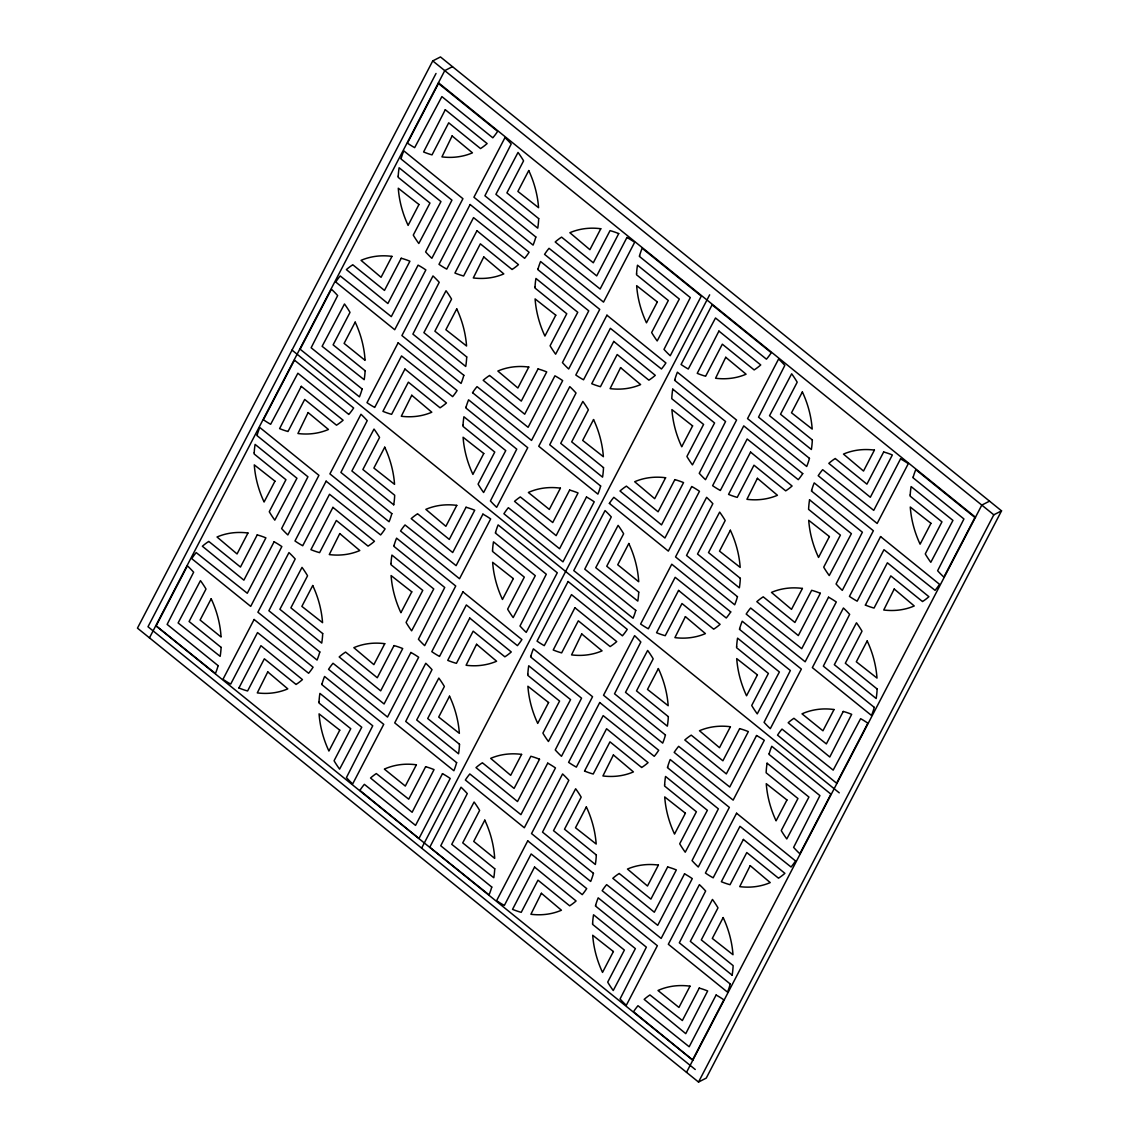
<?xml version="1.0" encoding="UTF-8"?>
<svg xmlns="http://www.w3.org/2000/svg" width="1139" height="1139" viewBox="0 0 1139 1139"><rect width="100%" height="100%" fill="white"/><g stroke="black" fill="none" stroke-linecap="round" stroke-linejoin="round"><path stroke-width="1.5" d="M432.749 60.908L137.463 628.144L698.52 1082.05L706.251 1078.092L1001.537 510.856L440.48 56.95L432.749 60.908L993.806 514.814L1001.537 510.856M436.023 73.466L147.999 626.749L695.246 1069.493M149.465 637.854L444.751 70.618L452.482 66.66M238.919 687.999L260.931 645.685L302.447 679.599A87.39 69.052 62.9 0 1 296.681 684.041L296.055 684.454L264.348 658.798L247.604 690.96L246.551 690.675A87.39 69.052 62.9 0 1 238.948 687.999M618.733 233.58L596.708 275.894L555.206 241.981A87.39 69.052 62.9 0 1 560.957 237.538L561.598 237.14L593.305 262.782L610.048 230.619L611.088 230.918A87.39 69.052 62.9 0 1 618.705 233.58M421.629 848.114L709.654 294.83M539.53 759.229L517.505 801.543L476.002 767.629A87.39 69.052 62.9 0 1 481.754 763.187L482.395 762.788L514.102 788.43L530.845 756.268L531.885 756.567A87.39 69.052 62.9 0 1 539.502 759.229M584.549 771.046L606.574 728.746L648.077 762.646A87.39 69.052 62.9 0 1 642.311 767.088L641.684 767.501L609.977 741.845L593.234 774.007L592.18 773.723A87.39 69.052 62.9 0 1 584.578 771.06M820.351 593.277L798.325 635.576L756.823 601.677A87.39 69.052 62.9 0 1 762.589 597.235L763.215 596.822L794.922 622.478L811.666 590.315L812.719 590.6A87.39 69.052 62.9 0 1 820.322 593.277M865.369 605.094L887.395 562.794L928.897 596.694A87.39 69.052 62.9 0 1 923.145 601.136L922.505 601.549L890.798 575.893L874.054 608.055L873.015 607.77A87.39 69.052 62.9 0 1 865.398 605.094M867.847 723.194L836.596 783.219L777.538 735.125A87.39 69.052 62.9 0 1 781.995 729.074L833.193 770.121L860.628 718.666A87.39 69.052 62.9 0 1 867.833 723.165M686.518 1072.34L981.804 505.104L989.535 501.146M698.52 1082.05L993.806 514.814M438.444 82.748L975.482 517.234M802.739 473.61L743.753 425.886L712.615 485.698L713.854 486.538A87.39 69.052 62.9 0 0 719.634 490.083L720.361 490.482L747.17 438.999L798.268 479.676A87.39 69.052 62.9 0 0 802.724 473.625M672.736 389.125L714.58 422.968L692.441 464.883A87.39 69.052 62.9 0 1 687.387 457.294L686.902 456.483L703.589 424.434L671.768 398.693L671.825 397.525A87.39 69.052 62.9 0 1 672.736 389.154M809.544 499.807L851.388 533.664L829.249 575.565A87.39 69.052 62.9 0 1 824.195 567.991L823.711 567.165L840.397 535.116L808.59 509.375L808.647 508.208A87.39 69.052 62.9 0 1 809.544 499.836M335.734 282.016L394.72 329.726L425.858 269.915L424.619 269.089A87.39 69.052 62.9 0 0 418.839 265.544L418.098 265.145L391.303 316.628L340.205 275.951A87.39 69.052 62.9 0 0 335.749 282.002M472.557 392.699L531.529 440.423L562.666 380.611L561.442 379.771A87.39 69.052 62.9 0 0 555.647 376.226L554.921 375.827L528.112 427.31L477.027 386.634A87.39 69.052 62.9 0 0 472.557 392.684M609.365 503.395L668.337 551.105L699.474 491.293L698.25 490.453A87.39 69.052 62.9 0 0 692.455 486.908L691.729 486.51L664.934 538.007L613.836 497.316A87.39 69.052 62.9 0 0 609.379 503.367M730.725 611.928L671.754 564.218L640.616 624.03L641.841 624.855A87.39 69.052 62.9 0 0 647.635 628.401L648.362 628.799L675.156 577.316L726.255 617.993A87.39 69.052 62.9 0 0 730.711 611.942M292.011 350.1L839.258 792.844M767.088 763.201L808.932 797.058L786.793 838.959A87.39 69.052 62.9 0 1 781.738 831.385L781.254 830.559L797.941 798.51L766.134 772.769L766.191 771.601A87.39 69.052 62.9 0 1 767.088 763.23M393.724 504.819L351.894 470.977L374.019 429.061A87.39 69.052 62.9 0 1 379.073 436.65L379.572 437.461L362.885 469.51L394.692 495.251L394.635 496.419A87.39 69.052 62.9 0 1 393.738 504.791M732.163 975.198L690.319 941.355L712.459 899.44A87.39 69.052 62.9 0 1 717.513 907.028L717.997 907.84L701.311 939.903L733.132 965.63L733.075 966.797A87.39 69.052 62.9 0 1 732.163 975.169M155.787 625.71L692.839 1060.21M221.108 647.379L221.08 647.991A87.39 69.052 62.9 0 1 220.169 656.363L178.111 622.948L200.464 580.634A87.39 69.052 62.9 0 1 205.518 588.208L206.002 589.034L189.102 621.495L221.108 647.379M254.196 452.795L254.139 453.963L285.946 479.704L269.26 511.753L269.758 512.564A87.39 69.052 62.9 0 0 274.798 520.153L296.937 478.238L255.093 444.395A87.39 69.052 62.9 0 0 254.196 452.795M319.005 701.795L318.948 702.962L350.755 728.704L334.069 760.752L334.553 761.578A87.39 69.052 62.9 0 0 339.607 769.152L361.746 727.252L319.902 693.395A87.39 69.052 62.9 0 0 319.005 701.795M322.693 633.569L322.636 634.75A87.39 69.052 62.9 0 1 321.725 643.108L279.881 609.294L302.02 567.379A87.39 69.052 62.9 0 1 307.074 574.967L307.558 575.779L290.872 607.842L322.693 633.569M365.121 370.744L365.092 371.357A87.39 69.052 62.9 0 1 364.181 379.714L322.123 346.313L344.476 303.985A87.39 69.052 62.9 0 1 349.531 311.573L350.015 312.385L333.115 344.861L365.121 370.744M398.209 176.146L398.152 177.314L429.958 203.055L413.272 235.104L413.756 235.93A87.39 69.052 62.9 0 0 418.81 243.504L440.95 201.603L399.106 167.746A87.39 69.052 62.9 0 0 398.209 176.146M391.004 563.478L390.948 564.645L422.768 590.386L406.082 622.435L406.566 623.261A87.39 69.052 62.9 0 0 411.62 630.835L433.745 588.934L391.916 555.077A87.39 69.052 62.9 0 0 391.004 563.478M463.018 425.16L462.947 426.328L494.767 452.069L478.081 484.118L478.565 484.929A87.39 69.052 62.9 0 0 483.619 492.518L505.759 450.603L463.915 416.76A87.39 69.052 62.9 0 0 463.018 425.16M466.705 356.934L466.648 358.102A87.39 69.052 62.9 0 1 465.737 366.473L423.893 332.645L446.032 290.744A87.39 69.052 62.9 0 1 451.087 298.318L451.571 299.144L434.884 331.193L466.705 356.934M459.501 744.265L459.444 745.433A87.39 69.052 62.9 0 1 458.547 753.804L416.703 719.976L438.828 678.075A87.39 69.052 62.9 0 1 443.883 685.65L444.381 686.475L427.695 718.524L459.501 744.265M492.561 550.222L492.504 551.39L524.31 577.131L507.624 609.194L508.122 610.006A87.39 69.052 62.9 0 0 513.176 617.594L535.302 575.679L493.472 541.837A87.39 69.052 62.9 0 0 492.561 550.222M494.739 868.758L494.696 869.37A87.39 69.052 62.9 0 1 493.799 877.742L451.742 844.326L474.095 802.013A87.39 69.052 62.9 0 1 479.149 809.587L479.633 810.413L462.733 842.874L494.739 868.758M535.017 286.829L534.96 288.01L566.766 313.738L550.08 345.8L550.578 346.612A87.39 69.052 62.9 0 0 555.633 354.201L577.758 312.285L535.928 278.443A87.39 69.052 62.9 0 0 535.017 286.829M538.704 218.617L538.647 219.784A87.39 69.052 62.9 0 1 537.75 228.156L495.906 194.328L518.031 152.427A87.39 69.052 62.9 0 1 523.086 160.001L523.584 160.827L506.898 192.875L538.704 218.617M527.813 674.16L527.756 675.327L559.576 701.069L542.89 733.117L543.374 733.943A87.39 69.052 62.9 0 0 548.428 741.517L570.568 699.617L528.724 665.76A87.39 69.052 62.9 0 0 527.813 674.16M603.513 467.616L603.456 468.784A87.39 69.052 62.9 0 1 602.559 477.156L560.715 443.342L582.841 401.426A87.39 69.052 62.9 0 1 587.895 409.015L588.379 409.826L571.693 441.875L603.513 467.616M592.622 923.174L592.565 924.341L624.386 950.083L607.699 982.131L608.183 982.943A87.39 69.052 62.9 0 0 613.238 990.531L635.377 948.616L593.533 914.774A87.39 69.052 62.9 0 0 592.622 923.174M596.309 854.948L596.252 856.115A87.39 69.052 62.9 0 1 595.355 864.487L553.511 830.658L575.651 788.758A87.39 69.052 62.9 0 1 580.705 796.332L581.189 797.158L564.503 829.206L596.309 854.948M636.573 273.588L636.516 274.755L668.322 300.497L651.636 332.545L652.134 333.371A87.39 69.052 62.9 0 0 657.189 340.945L679.314 299.044L637.484 265.188A87.39 69.052 62.9 0 0 636.573 273.588M638.737 592.109L638.708 592.721A87.39 69.052 62.9 0 1 637.812 601.093L595.754 567.678L618.107 525.364A87.39 69.052 62.9 0 1 623.161 532.952L623.645 533.764L606.745 566.225L638.737 592.109M664.635 784.856L664.578 786.024L696.385 811.751L679.698 843.814L680.197 844.625A87.39 69.052 62.9 0 0 685.237 852.214L707.376 810.299L665.532 776.456A87.39 69.052 62.9 0 0 664.635 784.856M668.322 716.63L668.266 717.798A87.39 69.052 62.9 0 1 667.354 726.169L625.51 692.341L647.65 650.44A87.39 69.052 62.9 0 1 652.704 658.015L653.188 658.84L636.502 690.889L668.322 716.63M736.634 646.525L736.577 647.692L768.398 673.434L751.712 705.482L752.196 706.308A87.39 69.052 62.9 0 0 757.25 713.882L779.389 671.982L737.545 638.139A87.39 69.052 62.9 0 0 736.634 646.525M740.322 578.313L740.265 579.48A87.39 69.052 62.9 0 1 739.368 587.838L697.524 554.024L719.663 512.109A87.39 69.052 62.9 0 1 724.703 519.697L725.201 520.509L708.515 552.572L740.322 578.313M812.335 439.981L812.278 441.149A87.39 69.052 62.9 0 1 811.367 449.521L769.523 415.707L791.662 373.791A87.39 69.052 62.9 0 1 796.716 381.38L797.2 382.191L780.514 414.254L812.335 439.981M877.144 688.995L877.087 690.163A87.39 69.052 62.9 0 1 876.176 698.534L834.332 664.706L856.471 622.805A87.39 69.052 62.9 0 1 861.525 630.38L862.009 631.205L845.323 663.254L877.144 688.995M910.203 494.952L910.132 496.134L941.953 521.861L925.267 553.924L925.751 554.736A87.39 69.052 62.9 0 0 930.805 562.324L952.944 520.409L911.1 486.567A87.39 69.052 62.9 0 0 910.203 494.952M257.215 434.813L257.001 435.596L307.929 476.785L281.618 528.567A87.39 69.052 62.9 0 0 287.854 534.946L318.92 475.333L259.763 427.467L259.251 428.748A87.39 69.052 62.9 0 0 257.215 434.813M218.133 665.674L218.047 665.973A87.39 69.052 62.9 0 1 215.428 673.505L156.143 625.852L187.408 565.841A87.39 69.052 62.9 0 1 193.644 572.205L167.134 624.4L218.133 665.674M401.227 158.179L401.013 158.947L451.941 200.151L425.63 251.933A87.39 69.052 62.9 0 0 431.866 258.297L462.932 198.699L403.776 150.832L403.263 152.099A87.39 69.052 62.9 0 0 401.227 158.179M362.145 389.025L362.06 389.324A87.39 69.052 62.9 0 1 359.44 396.87L300.141 349.217L331.421 289.206A87.39 69.052 62.9 0 1 337.657 295.57L311.132 347.765L362.145 389.025M319.817 651.949L319.603 652.718A87.39 69.052 62.9 0 1 317.567 658.783L317.069 660.065L257.898 612.198L288.964 552.586A87.39 69.052 62.9 0 1 295.2 558.964L268.889 610.746L319.817 651.949M322.024 683.827L321.81 684.596L372.738 725.799L346.427 777.581A87.39 69.052 62.9 0 0 352.663 783.945L383.729 724.347L324.572 676.481L324.06 677.748A87.39 69.052 62.9 0 0 322.024 683.827M391.83 513.618L391.617 514.401A87.39 69.052 62.9 0 1 389.581 520.466L389.068 521.747L329.911 473.881L360.978 414.269A87.39 69.052 62.9 0 1 367.214 420.647L340.903 472.429L391.83 513.618M394.037 545.496L393.823 546.279L444.737 587.482L418.44 639.264A87.39 69.052 62.9 0 0 424.676 645.628L455.728 586.016L396.571 538.163L396.059 539.43A87.39 69.052 62.9 0 0 394.037 545.496M463.829 375.301L463.616 376.084A87.39 69.052 62.9 0 1 461.58 382.149L461.081 383.416L401.91 335.564L432.977 275.951A87.39 69.052 62.9 0 1 439.213 282.315L412.902 334.111L463.829 375.301M466.036 407.178L465.823 407.961L516.75 449.15L490.439 500.946A87.39 69.052 62.9 0 0 496.675 507.311L527.741 447.698L468.57 399.832L468.072 401.113A87.39 69.052 62.9 0 0 466.036 407.178M535.828 236.983L535.615 237.752A87.39 69.052 62.9 0 1 533.593 243.831L533.08 245.099L473.924 197.232L504.976 137.634A87.39 69.052 62.9 0 1 511.212 143.998L484.915 195.78L535.828 236.983M538.049 268.861L537.836 269.63L588.749 310.833L562.452 362.615A87.39 69.052 62.9 0 0 568.688 368.993L599.74 309.381L540.584 261.514L540.071 262.796A87.39 69.052 62.9 0 0 538.049 268.861M495.593 532.255L495.38 533.024L546.293 574.227L519.996 626.009A87.39 69.052 62.9 0 0 526.232 632.373L557.284 572.775L498.127 524.908L497.615 526.175A87.39 69.052 62.9 0 0 495.593 532.255M456.625 762.632L456.412 763.401A87.39 69.052 62.9 0 1 454.39 769.48L453.877 770.747L394.72 722.881L425.772 663.282A87.39 69.052 62.9 0 1 432.008 669.647L405.712 721.428L456.625 762.632M639.591 255.606L639.378 256.389L690.305 297.578L663.994 349.374A87.39 69.052 62.9 0 0 670.23 355.738L701.297 296.126L642.14 248.274L641.627 249.541A87.39 69.052 62.9 0 0 639.591 255.606M530.845 656.192L530.632 656.961L581.559 698.164L555.248 749.946A87.39 69.052 62.9 0 0 561.484 756.31L592.551 696.712L533.379 648.846L532.881 650.113A87.39 69.052 62.9 0 0 530.845 656.192M600.637 485.997L600.424 486.766A87.39 69.052 62.9 0 1 598.402 492.831L597.89 494.112L538.733 446.246L569.785 386.634A87.39 69.052 62.9 0 1 576.021 393.012L549.724 444.794L600.637 485.997M491.763 887.039L491.678 887.338A87.39 69.052 62.9 0 1 489.058 894.884L429.759 847.231L461.039 787.22A87.39 69.052 62.9 0 1 467.275 793.584L440.75 845.779L491.763 887.039M674.858 379.543L674.644 380.326L725.571 421.515L699.261 473.311A87.39 69.052 62.9 0 0 705.497 479.676L736.563 420.063L677.392 372.197L676.893 373.478A87.39 69.052 62.9 0 0 674.858 379.543M635.776 610.404L635.69 610.703A87.39 69.052 62.9 0 1 633.07 618.235L573.771 570.596L605.051 510.571A87.39 69.052 62.9 0 1 611.287 516.935L584.763 569.13L635.776 610.404M593.447 873.314L593.234 874.097A87.39 69.052 62.9 0 1 591.198 880.162L590.685 881.444L531.529 833.577L562.595 773.965A87.39 69.052 62.9 0 1 568.831 780.329L542.52 832.125L593.447 873.314M595.654 905.192L595.441 905.975L646.368 947.164L620.057 998.96A87.39 69.052 62.9 0 0 626.293 1005.324L657.36 945.712L598.189 897.845L597.69 899.127A87.39 69.052 62.9 0 0 595.654 905.192M665.447 734.997L665.233 735.766A87.39 69.052 62.9 0 1 663.197 741.845L662.699 743.112L603.542 695.246L634.594 635.647A87.39 69.052 62.9 0 1 640.83 642.012L614.533 693.793L665.447 734.997M667.653 766.874L667.44 767.643L718.367 808.847L692.056 860.628A87.39 69.052 62.9 0 0 698.292 867.007L729.359 807.394L670.202 759.528L669.689 760.809A87.39 69.052 62.9 0 0 667.653 766.874M737.46 596.679L737.246 597.448A87.39 69.052 62.9 0 1 735.21 603.528L734.698 604.795L675.541 556.928L706.607 497.33A87.39 69.052 62.9 0 1 712.843 503.694L686.532 555.476L737.46 596.679M739.667 628.557L739.453 629.326L790.366 670.529L764.07 722.311A87.39 69.052 62.9 0 0 770.306 728.675L801.358 669.077L742.201 621.211L741.703 622.478A87.39 69.052 62.9 0 0 739.667 628.557M809.459 458.362L809.245 459.131A87.39 69.052 62.9 0 1 807.209 465.196L806.711 466.477L747.54 418.611L778.606 358.999A87.39 69.052 62.9 0 1 784.842 365.377L758.531 417.159L809.459 458.362M811.666 490.226L811.452 491.009L862.38 532.212L836.069 583.994A87.39 69.052 62.9 0 0 842.305 590.358L873.371 530.746L814.214 482.893L813.702 484.16A87.39 69.052 62.9 0 0 811.666 490.226M769.209 753.619L768.996 754.402L819.923 795.606L793.612 847.388A87.39 69.052 62.9 0 0 799.849 853.752L830.915 794.139L771.758 746.287L771.245 747.554A87.39 69.052 62.9 0 0 769.209 753.619M730.256 984.011L730.042 984.779A87.39 69.052 62.9 0 1 728.006 990.845L727.508 992.126L668.337 944.259L699.403 884.647A87.39 69.052 62.9 0 1 705.639 891.025L679.328 942.807L730.256 984.011M913.222 476.985L913.008 477.754L963.936 518.957L937.625 570.739A87.39 69.052 62.9 0 0 943.861 577.117L974.927 517.505L915.756 469.638L915.258 470.92A87.39 69.052 62.9 0 0 913.222 476.985M874.268 707.362L874.054 708.145A87.39 69.052 62.9 0 1 872.018 714.21L871.52 715.477L812.349 667.625L843.415 608.012A87.39 69.052 62.9 0 1 849.651 614.377L823.34 666.158L874.268 707.362M294.46 360.138L263.422 419.764A87.39 69.052 62.9 0 0 270.655 424.292L297.877 373.236L348.805 414.439L349.274 413.884A87.39 69.052 62.9 0 0 352.891 409.1L353.631 408.004L294.46 360.138M438.472 83.503L407.435 143.13A87.39 69.052 62.9 0 0 414.667 147.643L441.889 96.601L492.803 137.805L493.287 137.235A87.39 69.052 62.9 0 0 496.903 132.451L497.629 131.355L438.472 83.503M301.28 386.349L279.596 428.62A87.39 69.052 62.9 0 0 287.213 431.282L288.01 431.51L304.697 399.447L336.503 425.189L337.343 424.648A87.39 69.052 62.9 0 0 343.11 420.22L301.28 386.349M445.292 109.714L423.608 151.971A87.39 69.052 62.9 0 0 431.225 154.648L432.023 154.861L448.709 122.813L480.516 148.554L481.356 148.013A87.39 69.052 62.9 0 0 487.122 143.571L445.292 109.714M211.171 598.772L200.094 620.043L221.066 637L220.994 635.904A87.39 69.052 62.9 0 0 219.969 627.133L219.67 625.382A87.39 69.052 62.9 0 0 216.168 611.401L215.584 609.678A87.39 69.052 62.9 0 0 211.527 599.513L211.171 598.772M308.1 412.56L297.934 433.518A87.39 69.052 62.9 0 0 307.046 434.002L308.541 433.959A87.39 69.052 62.9 0 0 318.778 432.606L320.201 432.265A87.39 69.052 62.9 0 0 328.459 429.474L308.1 412.56M355.183 322.123L344.106 343.394L365.078 360.365L365.007 359.269A87.39 69.052 62.9 0 0 363.982 350.499L363.683 348.733A87.39 69.052 62.9 0 0 360.18 334.766L359.597 333.044A87.39 69.052 62.9 0 0 355.539 322.878L355.183 322.123M452.112 135.925L441.946 156.883A87.39 69.052 62.9 0 0 451.044 157.367L452.553 157.324A87.39 69.052 62.9 0 0 462.79 155.958L464.214 155.63A87.39 69.052 62.9 0 0 472.457 152.84L452.112 135.925M247.96 533.009L237.054 553.953L217.022 536.996A87.39 69.052 62.9 0 1 225.266 534.205L226.689 533.864A87.39 69.052 62.9 0 1 236.94 532.511L238.435 532.468A87.39 69.052 62.9 0 1 247.533 532.952L247.96 533.009M274.955 481.156L264.091 502.014L263.75 501.26A87.39 69.052 62.9 0 1 259.678 491.108L259.108 489.371A87.39 69.052 62.9 0 1 255.919 477.156L255.592 475.404A87.39 69.052 62.9 0 1 254.282 464.883L274.955 481.156M391.973 256.375L381.067 277.304L361.035 260.347A87.39 69.052 62.9 0 1 369.278 257.571L370.702 257.229A87.39 69.052 62.9 0 1 380.953 255.862L382.448 255.819A87.39 69.052 62.9 0 1 391.545 256.318L391.973 256.375M418.967 204.507L408.104 225.38L407.762 224.625A87.39 69.052 62.9 0 1 403.69 214.459L403.121 212.737A87.39 69.052 62.9 0 1 399.931 200.521L399.604 198.77A87.39 69.052 62.9 0 1 398.28 188.234L418.967 204.507M257.215 534.889L240.471 567.051L208.764 541.409L208.138 541.822A87.39 69.052 62.9 0 0 202.372 546.25L243.888 580.164L265.9 537.864A87.39 69.052 62.9 0 0 258.268 535.188L257.215 534.889M401.227 258.254L384.484 290.417L352.777 264.761L352.15 265.173A87.39 69.052 62.9 0 0 346.384 269.616L387.886 303.515L409.912 261.215A87.39 69.052 62.9 0 0 402.281 258.539L401.227 258.254M274.1 541.78L247.291 593.262L196.193 552.586A87.39 69.052 62.9 0 0 191.736 558.637L250.708 606.375L281.846 546.563L280.607 545.723A87.39 69.052 62.9 0 0 274.826 542.178L274.1 541.78M254.111 619.474L222.973 679.3L224.212 680.125A87.39 69.052 62.9 0 0 229.993 683.671L230.719 684.069L257.528 632.586L308.626 673.263A87.39 69.052 62.9 0 0 313.083 667.212L254.111 619.474M326.124 481.156L294.987 540.968L296.211 541.808A87.39 69.052 62.9 0 0 302.006 545.353L302.732 545.752L329.527 494.269L380.625 534.946A87.39 69.052 62.9 0 0 385.082 528.895L326.124 481.156M398.123 342.839L366.986 402.651L368.224 403.491A87.39 69.052 62.9 0 0 374.005 407.036L374.731 407.435L401.54 355.952L452.639 396.628A87.39 69.052 62.9 0 0 457.095 390.577L398.123 342.839M470.136 204.522L438.999 264.333L440.224 265.173A87.39 69.052 62.9 0 0 446.004 268.704L446.744 269.103L473.539 217.62L524.638 258.311A87.39 69.052 62.9 0 0 529.094 252.26L470.136 204.522M332.944 507.368L310.919 549.667A87.39 69.052 62.9 0 0 318.564 552.344L319.603 552.643L336.347 520.48L368.054 546.122L368.694 545.709A87.39 69.052 62.9 0 0 374.46 541.281L332.944 507.368M404.943 369.05L382.932 411.35A87.39 69.052 62.9 0 0 390.563 414.027L391.617 414.325L408.36 382.163L440.067 407.805L440.693 407.392A87.39 69.052 62.9 0 0 446.46 402.964L404.943 369.05M476.956 230.733L454.931 273.033A87.39 69.052 62.9 0 0 462.576 275.709L463.616 275.994L480.359 243.831L512.066 269.487L512.707 269.075A87.39 69.052 62.9 0 0 518.459 264.632L476.956 230.733M267.765 671.896L257.286 692.896A87.39 69.052 62.9 0 0 266.384 693.395L267.879 693.352A87.39 69.052 62.9 0 0 278.13 691.985L279.553 691.644A87.39 69.052 62.9 0 0 287.797 688.867L267.765 671.896M312.727 585.517L301.863 606.389L322.551 622.663A87.39 69.052 62.9 0 0 321.226 612.127L320.899 610.376A87.39 69.052 62.9 0 0 317.724 598.16L317.14 596.437A87.39 69.052 62.9 0 0 313.083 586.272L312.727 585.517M339.764 533.579L329.285 554.579A87.39 69.052 62.9 0 0 338.383 555.077L339.892 555.02A87.39 69.052 62.9 0 0 350.129 553.668L351.552 553.326A87.39 69.052 62.9 0 0 359.796 550.536L339.764 533.579M384.726 447.2L373.877 468.058L394.55 484.331A87.39 69.052 62.9 0 0 393.24 473.81L392.912 472.059A87.39 69.052 62.9 0 0 389.723 459.843L389.154 458.106A87.39 69.052 62.9 0 0 385.082 447.954L384.726 447.2M411.763 395.261L401.298 416.262A87.39 69.052 62.9 0 0 410.396 416.746L411.891 416.703A87.39 69.052 62.9 0 0 422.142 415.351L423.551 415.009A87.39 69.052 62.9 0 0 431.809 412.218L411.763 395.261M456.739 308.883L445.876 329.74L466.563 346.014A87.39 69.052 62.9 0 0 465.239 335.492L464.911 333.727A87.39 69.052 62.9 0 0 461.736 321.511L461.153 319.788A87.39 69.052 62.9 0 0 457.095 309.623L456.739 308.883M483.776 256.944L473.297 277.944A87.39 69.052 62.9 0 0 482.395 278.429L483.89 278.386A87.39 69.052 62.9 0 0 494.141 277.033L495.565 276.692A87.39 69.052 62.9 0 0 503.808 273.901L483.776 256.944M528.738 170.551L517.889 191.423L538.562 207.697A87.39 69.052 62.9 0 0 537.252 197.161L536.91 195.41A87.39 69.052 62.9 0 0 533.735 183.194L533.166 181.471A87.39 69.052 62.9 0 0 529.094 171.306L528.738 170.551M339.764 730.156L328.9 751.028L328.559 750.274A87.39 69.052 62.9 0 1 324.487 740.108L323.917 738.385A87.39 69.052 62.9 0 1 320.728 726.169L320.401 724.418A87.39 69.052 62.9 0 1 319.077 713.882L339.764 730.156M384.768 643.692L373.877 664.635L353.83 647.678A87.39 69.052 62.9 0 1 362.088 644.888L363.512 644.546A87.39 69.052 62.9 0 1 373.749 643.193L375.244 643.151A87.39 69.052 62.9 0 1 384.356 643.635L384.768 643.692M411.777 591.839L400.914 612.697L400.558 611.956A87.39 69.052 62.9 0 1 396.486 601.791L395.916 600.068A87.39 69.052 62.9 0 1 392.741 587.852L392.414 586.087A87.39 69.052 62.9 0 1 391.09 575.565L411.777 591.839M456.782 505.374L445.876 526.318L425.844 509.361A87.39 69.052 62.9 0 1 434.087 506.57L435.511 506.229A87.39 69.052 62.9 0 1 445.762 504.876L447.257 504.833A87.39 69.052 62.9 0 1 456.355 505.317L456.782 505.374M483.776 453.521L472.913 474.379L472.571 473.625A87.39 69.052 62.9 0 1 468.499 463.473L467.915 461.751A87.39 69.052 62.9 0 1 464.74 449.521L464.413 447.769A87.39 69.052 62.9 0 1 463.089 437.248L483.776 453.521M528.781 367.057L517.889 388L497.843 371.043A87.39 69.052 62.9 0 1 506.1 368.253L507.524 367.911A87.39 69.052 62.9 0 1 517.761 366.559L519.256 366.502A87.39 69.052 62.9 0 1 528.368 367L528.781 367.057M555.775 315.19L544.926 336.062L544.57 335.307A87.39 69.052 62.9 0 1 540.498 325.142L539.929 323.419A87.39 69.052 62.9 0 1 536.754 311.203L536.412 309.452A87.39 69.052 62.9 0 1 535.102 298.916L555.775 315.19M600.794 228.74L589.888 249.683L569.856 232.712A87.39 69.052 62.9 0 1 578.099 229.936L579.523 229.594A87.39 69.052 62.9 0 1 589.774 228.241L591.269 228.184A87.39 69.052 62.9 0 1 600.367 228.683L600.794 228.74M394.023 645.585L377.28 677.748L345.587 652.092L344.946 652.505A87.39 69.052 62.9 0 0 339.18 656.947L380.697 690.846L402.722 648.547A87.39 69.052 62.9 0 0 395.076 645.87L394.023 645.585M466.036 507.254L449.293 539.43L417.586 513.774L416.959 514.187A87.39 69.052 62.9 0 0 411.193 518.629L452.696 552.529L474.721 510.229A87.39 69.052 62.9 0 0 467.09 507.553L466.036 507.254M538.035 368.936L521.292 401.099L489.585 375.457L488.958 375.87A87.39 69.052 62.9 0 0 483.192 380.298L524.709 414.212L546.72 371.912A87.39 69.052 62.9 0 0 539.089 369.235L538.035 368.936M410.908 652.476L384.099 703.959L333.015 663.268A87.39 69.052 62.9 0 0 328.559 669.319L387.516 717.057L418.654 657.246L417.429 656.406A87.39 69.052 62.9 0 0 411.635 652.875L410.908 652.476M482.908 514.145L456.113 565.642L405.014 524.951A87.39 69.052 62.9 0 0 400.558 531.002L459.515 578.74L490.653 518.928L489.428 518.088A87.39 69.052 62.9 0 0 483.648 514.543L482.908 514.145M626.92 237.51L600.125 288.993L549.026 248.316A87.39 69.052 62.9 0 0 544.57 254.367L603.528 302.106L634.665 242.28L633.441 241.454A87.39 69.052 62.9 0 0 627.66 237.909L626.92 237.51M462.932 591.853L431.795 651.665L433.019 652.49A87.39 69.052 62.9 0 0 438.814 656.036L439.54 656.434L466.349 604.951L517.433 645.628A87.39 69.052 62.9 0 0 521.904 639.577L462.932 591.853M606.945 315.204L575.807 375.016L577.032 375.856A87.39 69.052 62.9 0 0 582.826 379.401L583.552 379.8L610.362 328.317L661.446 368.993A87.39 69.052 62.9 0 0 665.902 362.942L606.945 315.204M469.752 618.064L447.741 660.364A87.39 69.052 62.9 0 0 455.372 663.04L456.426 663.325L473.169 631.163L504.876 656.819L505.502 656.406A87.39 69.052 62.9 0 0 511.269 651.964L469.752 618.064M613.764 341.415L591.739 383.715A87.39 69.052 62.9 0 0 599.385 386.392L600.438 386.691L617.181 354.528L648.874 380.17L649.515 379.757A87.39 69.052 62.9 0 0 655.281 375.329L613.764 341.415M449.535 696.2L438.686 717.072L459.359 733.345A87.39 69.052 62.9 0 0 458.049 722.809L457.707 721.058A87.39 69.052 62.9 0 0 454.532 708.842L453.963 707.12A87.39 69.052 62.9 0 0 449.891 696.954L449.535 696.2M476.572 644.275L466.093 665.261A87.39 69.052 62.9 0 0 475.205 665.76L476.7 665.717A87.39 69.052 62.9 0 0 486.937 664.35L488.36 664.023A87.39 69.052 62.9 0 0 496.618 661.232L476.572 644.275M593.547 419.565L582.684 440.423L603.371 456.696A87.39 69.052 62.9 0 0 602.047 446.175L601.719 444.424A87.39 69.052 62.9 0 0 598.544 432.208L597.975 430.471A87.39 69.052 62.9 0 0 593.903 420.319L593.547 419.565M620.584 367.626L610.105 388.627A87.39 69.052 62.9 0 0 619.217 389.111L620.712 389.068A87.39 69.052 62.9 0 0 630.949 387.716L632.373 387.374A87.39 69.052 62.9 0 0 640.631 384.583L620.584 367.626M416.39 764.796L405.313 786.067L384.356 769.11L385.181 768.74A87.39 69.052 62.9 0 1 392.03 766.333L393.439 765.949A87.39 69.052 62.9 0 1 405.1 764.255L406.595 764.212A87.39 69.052 62.9 0 1 415.707 764.71L416.39 764.796M513.319 578.584L502.47 599.456L502.114 598.701A87.39 69.052 62.9 0 1 498.042 588.536L497.472 586.813A87.39 69.052 62.9 0 1 494.298 574.597L493.956 572.846A87.39 69.052 62.9 0 1 492.646 562.31L513.319 578.584M560.402 488.161L549.325 509.432L528.368 492.475L529.194 492.105A87.39 69.052 62.9 0 1 536.028 489.685L537.437 489.314A87.39 69.052 62.9 0 1 549.112 487.62L550.607 487.577A87.39 69.052 62.9 0 1 559.705 488.062L560.402 488.161M657.331 301.949L646.482 322.807L646.126 322.066A87.39 69.052 62.9 0 1 642.054 311.901L641.485 310.178A87.39 69.052 62.9 0 1 638.296 297.962L637.968 296.197A87.39 69.052 62.9 0 1 636.658 285.675L657.331 301.949M425.63 766.718L408.73 799.179L376.297 773.566A87.39 69.052 62.9 0 0 370.531 778.008L412.133 812.278L434.044 769.608A87.39 69.052 62.9 0 0 426.427 766.931L425.63 766.718M569.642 490.069L552.742 522.53L520.309 496.931A87.39 69.052 62.9 0 0 514.543 501.359L556.145 535.643L578.043 492.959A87.39 69.052 62.9 0 0 570.44 490.297L569.642 490.069M442.487 773.652L415.55 825.391L364.366 784.344A87.39 69.052 62.9 0 0 359.896 790.395L418.967 838.489L450.218 778.45A87.39 69.052 62.9 0 0 442.986 773.936L442.487 773.652M586.485 497.017L559.562 548.742L508.364 507.695A87.39 69.052 62.9 0 0 503.908 513.746L562.965 561.854L594.231 501.815A87.39 69.052 62.9 0 0 586.998 497.287L586.485 497.017M568.09 581.516L537.053 641.143A87.39 69.052 62.9 0 0 544.271 645.656L571.493 594.615L622.421 635.818L622.905 635.249A87.39 69.052 62.9 0 0 626.521 630.465L627.247 629.369L568.09 581.516M712.103 304.868L681.065 364.494A87.39 69.052 62.9 0 0 688.283 369.022L715.506 317.98L766.433 359.169L766.917 358.614A87.39 69.052 62.9 0 0 770.534 353.83L771.26 352.734L712.103 304.868M574.91 607.728L553.227 649.985A87.39 69.052 62.9 0 0 560.844 652.661L561.641 652.875L578.327 620.826L610.134 646.568L610.974 646.027A87.39 69.052 62.9 0 0 616.726 641.584L574.91 607.728M718.923 331.079L697.239 373.35A87.39 69.052 62.9 0 0 704.842 376.012L705.639 376.24L722.325 344.192L754.146 369.919L754.972 369.378A87.39 69.052 62.9 0 0 760.738 364.95L718.923 331.079M484.801 820.137L473.724 841.408L494.682 858.379L494.625 857.283A87.39 69.052 62.9 0 0 493.6 848.512L493.301 846.747A87.39 69.052 62.9 0 0 489.798 832.78L489.215 831.057A87.39 69.052 62.9 0 0 485.143 820.892L484.801 820.137M581.73 633.939L571.564 654.897A87.39 69.052 62.9 0 0 580.662 655.381L582.157 655.338A87.39 69.052 62.9 0 0 592.408 653.971L593.832 653.644A87.39 69.052 62.9 0 0 602.075 650.853L581.73 633.939M628.813 543.502L617.737 564.773L638.694 581.73L638.637 580.634A87.39 69.052 62.9 0 0 637.612 571.863L637.313 570.112A87.39 69.052 62.9 0 0 633.797 556.131L633.227 554.408A87.39 69.052 62.9 0 0 629.155 544.243L628.813 543.502M725.742 357.29L715.577 378.248A87.39 69.052 62.9 0 0 724.675 378.746L726.169 378.689A87.39 69.052 62.9 0 0 736.42 377.336L737.844 376.995A87.39 69.052 62.9 0 0 746.088 374.204L725.742 357.29M521.591 754.388L510.685 775.332L490.653 758.36A87.39 69.052 62.9 0 1 498.896 755.584L500.32 755.242A87.39 69.052 62.9 0 1 510.571 753.89L512.066 753.833A87.39 69.052 62.9 0 1 521.164 754.331L521.591 754.388M548.585 702.521L537.722 723.393L537.366 722.639A87.39 69.052 62.9 0 1 533.308 712.473L532.725 710.75A87.39 69.052 62.9 0 1 529.55 698.534L529.222 696.783A87.39 69.052 62.9 0 1 527.898 686.248L548.585 702.521M665.603 477.739L654.697 498.683L634.665 481.726A87.39 69.052 62.9 0 1 642.909 478.935L644.332 478.594A87.39 69.052 62.9 0 1 654.569 477.241L656.078 477.198A87.39 69.052 62.9 0 1 665.176 477.682L665.603 477.739M692.597 425.886L681.734 446.744L681.378 446.004A87.39 69.052 62.9 0 1 677.321 435.838L676.737 434.116A87.39 69.052 62.9 0 1 673.562 421.9L673.234 420.134A87.39 69.052 62.9 0 1 671.91 409.613L692.597 425.886M674.858 479.619L658.114 511.795L626.407 486.139L625.767 486.552A87.39 69.052 62.9 0 0 620 490.994L661.517 524.894L683.542 482.594A87.39 69.052 62.9 0 0 675.897 479.918L674.858 479.619M547.717 763.158L520.922 814.641L469.823 773.965A87.39 69.052 62.9 0 0 465.367 780.016L524.324 827.754L555.462 767.928L554.237 767.102A87.39 69.052 62.9 0 0 548.457 763.557L547.717 763.158M527.741 840.853L496.604 900.664L497.828 901.504A87.39 69.052 62.9 0 0 503.623 905.049L504.349 905.448L531.158 853.965L582.243 894.642A87.39 69.052 62.9 0 0 586.699 888.591L527.741 840.853M599.74 702.535L568.603 762.347L569.842 763.187A87.39 69.052 62.9 0 0 575.622 766.718L576.362 767.116L603.157 715.634L654.256 756.324A87.39 69.052 62.9 0 0 658.712 750.274L599.74 702.535M534.561 867.064L512.536 909.363A87.39 69.052 62.9 0 0 520.181 912.04L521.235 912.339L537.978 880.176L569.671 905.818L570.312 905.405A87.39 69.052 62.9 0 0 576.078 900.977L534.561 867.064M678.573 590.429L656.548 632.729A87.39 69.052 62.9 0 0 664.194 635.405L665.247 635.69L681.99 603.528L713.683 629.184L714.324 628.771A87.39 69.052 62.9 0 0 720.09 624.329L678.573 590.429M750.573 452.098L728.561 494.397A87.39 69.052 62.9 0 0 736.193 497.074L737.246 497.373L753.99 465.21L785.696 490.852L786.323 490.439A87.39 69.052 62.9 0 0 792.089 486.011L750.573 452.098M541.381 893.275L530.902 914.275A87.39 69.052 62.9 0 0 540.014 914.759L541.509 914.717A87.39 69.052 62.9 0 0 551.746 913.364L553.17 913.022A87.39 69.052 62.9 0 0 561.427 910.232L541.381 893.275M586.357 806.896L575.494 827.754L596.181 844.027A87.39 69.052 62.9 0 0 594.857 833.506L594.53 831.741A87.39 69.052 62.9 0 0 591.34 819.525L590.771 817.802A87.39 69.052 62.9 0 0 586.699 807.636L586.357 806.896M613.394 754.958L602.915 775.958A87.39 69.052 62.9 0 0 612.013 776.442L613.508 776.399A87.39 69.052 62.9 0 0 623.759 775.047L625.183 774.705A87.39 69.052 62.9 0 0 633.426 771.915L613.394 754.958M658.356 668.579L647.493 689.437L668.18 705.71A87.39 69.052 62.9 0 0 666.856 695.189L666.529 693.423A87.39 69.052 62.9 0 0 663.354 681.207L662.77 679.485A87.39 69.052 62.9 0 0 658.712 669.319L658.356 668.579M685.393 616.64L674.914 637.626A87.39 69.052 62.9 0 0 684.012 638.125L685.521 638.082A87.39 69.052 62.9 0 0 695.758 636.715L697.182 636.388A87.39 69.052 62.9 0 0 705.425 633.597L685.393 616.64M730.37 530.247L719.506 551.119L740.179 567.393A87.39 69.052 62.9 0 0 738.869 556.857L738.542 555.106A87.39 69.052 62.9 0 0 735.353 542.89L734.783 541.167A87.39 69.052 62.9 0 0 730.711 531.002L730.37 530.247M757.407 478.309L746.928 499.309A87.39 69.052 62.9 0 0 756.025 499.807L757.52 499.75A87.39 69.052 62.9 0 0 767.771 498.398L769.195 498.056A87.39 69.052 62.9 0 0 777.439 495.28L757.407 478.309M802.369 391.93L791.505 412.788L812.192 429.061A87.39 69.052 62.9 0 0 810.868 418.54L810.541 416.789A87.39 69.052 62.9 0 0 807.366 404.573L806.782 402.836A87.39 69.052 62.9 0 0 802.724 392.684L802.369 391.93M613.394 951.535L602.531 972.393L602.175 971.652A87.39 69.052 62.9 0 1 598.117 961.487L597.534 959.764A87.39 69.052 62.9 0 1 594.359 947.548L594.031 945.783A87.39 69.052 62.9 0 1 592.707 935.261L613.394 951.535M658.399 865.071L647.493 886.014L627.461 869.057A87.39 69.052 62.9 0 1 635.704 866.266L637.128 865.925A87.39 69.052 62.9 0 1 647.379 864.572L648.874 864.529A87.39 69.052 62.9 0 1 657.972 865.014L658.399 865.071M685.393 813.218L674.53 834.075L674.188 833.321A87.39 69.052 62.9 0 1 670.116 823.155L669.547 821.433A87.39 69.052 62.9 0 1 666.358 809.217L666.03 807.466A87.39 69.052 62.9 0 1 664.72 796.93L685.393 813.218M730.412 726.753L719.506 747.697L699.46 730.725A87.39 69.052 62.9 0 1 707.718 727.949L709.141 727.607A87.39 69.052 62.9 0 1 719.378 726.255L720.873 726.198A87.39 69.052 62.9 0 1 729.985 726.696L730.412 726.753M757.407 674.886L746.543 695.758L746.187 695.004A87.39 69.052 62.9 0 1 742.13 684.838L741.546 683.115A87.39 69.052 62.9 0 1 738.371 670.899L738.044 669.148A87.39 69.052 62.9 0 1 736.719 658.613L757.407 674.886M802.411 588.436L791.505 609.365L771.473 592.408A87.39 69.052 62.9 0 1 779.717 589.618L781.14 589.29A87.39 69.052 62.9 0 1 791.391 587.923L792.886 587.881A87.39 69.052 62.9 0 1 801.984 588.365L802.411 588.436M829.406 536.569L818.542 557.427L818.201 556.686A87.39 69.052 62.9 0 1 814.129 546.521L813.559 544.798A87.39 69.052 62.9 0 1 810.37 532.582L810.043 530.817A87.39 69.052 62.9 0 1 808.718 520.295L829.406 536.569M874.41 450.104L863.519 471.048L843.472 454.091A87.39 69.052 62.9 0 1 851.73 451.3L853.154 450.959A87.39 69.052 62.9 0 1 863.39 449.606L864.885 449.563A87.39 69.052 62.9 0 1 873.997 450.047L874.41 450.104M667.653 866.95L650.91 899.112L619.203 873.471L618.577 873.884A87.39 69.052 62.9 0 0 612.81 878.311L654.327 912.225L676.338 869.925A87.39 69.052 62.9 0 0 668.707 867.249L667.653 866.95M739.652 728.633L722.909 760.795L691.216 735.153L690.576 735.566A87.39 69.052 62.9 0 0 684.81 739.994L726.326 773.908L748.351 731.608A87.39 69.052 62.9 0 0 740.706 728.932L739.652 728.633M883.665 451.998L866.921 484.16L835.229 458.504L834.588 458.917A87.39 69.052 62.9 0 0 828.822 463.359L870.338 497.259L892.35 454.959A87.39 69.052 62.9 0 0 884.718 452.283L883.665 451.998M684.539 873.841L657.73 925.324L606.631 884.647A87.39 69.052 62.9 0 0 602.175 890.698L661.147 938.436L692.284 878.625L691.046 877.785A87.39 69.052 62.9 0 0 685.265 874.239L684.539 873.841M756.538 735.523L729.743 787.006L678.645 746.33A87.39 69.052 62.9 0 0 674.188 752.381L733.146 800.119L764.283 740.293L763.059 739.467A87.39 69.052 62.9 0 0 757.264 735.922L756.538 735.523M828.537 597.206L801.742 648.689L750.644 608.012A87.39 69.052 62.9 0 0 746.187 614.063L805.159 661.787L836.297 601.976L835.058 601.15A87.39 69.052 62.9 0 0 829.277 597.605L828.537 597.206M900.55 458.875L873.741 510.372L822.657 469.681A87.39 69.052 62.9 0 0 818.201 475.732L877.158 523.47L908.296 463.658L907.071 462.818A87.39 69.052 62.9 0 0 901.276 459.288L900.55 458.875M736.563 813.218L705.425 873.029L706.65 873.869A87.39 69.052 62.9 0 0 712.444 877.414L713.171 877.813L739.966 826.33L791.064 867.007A87.39 69.052 62.9 0 0 795.52 860.956L736.563 813.218M880.575 536.583L849.438 596.395L850.662 597.22A87.39 69.052 62.9 0 0 856.443 600.766L857.183 601.164L883.978 549.681L935.076 590.358A87.39 69.052 62.9 0 0 939.533 584.307L880.575 536.583M743.383 839.429L721.357 881.728A87.39 69.052 62.9 0 0 729.003 884.405L730.042 884.704L746.785 852.541L778.492 878.183L779.133 877.77A87.39 69.052 62.9 0 0 784.899 873.342L743.383 839.429M723.165 917.578L712.302 938.436L732.989 954.71A87.39 69.052 62.9 0 0 731.665 944.188L731.338 942.437A87.39 69.052 62.9 0 0 728.163 930.221L727.579 928.484A87.39 69.052 62.9 0 0 723.521 918.333L723.165 917.578M750.202 865.64L739.724 886.64A87.39 69.052 62.9 0 0 748.821 887.124L750.33 887.082A87.39 69.052 62.9 0 0 760.567 885.729L761.991 885.387A87.39 69.052 62.9 0 0 770.235 882.597L750.202 865.64M867.178 640.944L856.314 661.802L877.002 678.075A87.39 69.052 62.9 0 0 875.677 667.554L875.35 665.788A87.39 69.052 62.9 0 0 872.175 653.572L871.591 651.85A87.39 69.052 62.9 0 0 867.534 641.684L867.178 640.944M894.215 589.005L883.736 610.006A87.39 69.052 62.9 0 0 892.834 610.49L894.329 610.447A87.39 69.052 62.9 0 0 904.58 609.08L906.003 608.753A87.39 69.052 62.9 0 0 914.247 605.962L894.215 589.005M690.02 986.175L678.944 1007.446L657.986 990.489L658.812 990.118A87.39 69.052 62.9 0 1 665.646 987.698L667.055 987.328A87.39 69.052 62.9 0 1 678.73 985.634L680.225 985.591A87.39 69.052 62.9 0 1 689.323 986.075L690.02 986.175M786.949 799.962L776.086 820.82L775.744 820.08A87.39 69.052 62.9 0 1 771.673 809.914L771.103 808.192A87.39 69.052 62.9 0 1 767.914 795.976L767.586 794.21A87.39 69.052 62.9 0 1 766.262 783.689L786.949 799.962M834.033 709.526L822.956 730.797L801.984 713.84L802.824 713.47A87.39 69.052 62.9 0 1 809.658 711.063L811.068 710.693A87.39 69.052 62.9 0 1 822.742 708.985L824.237 708.942A87.39 69.052 62.9 0 1 833.335 709.44L834.033 709.526M930.962 523.328L920.098 544.186L919.757 543.431A87.39 69.052 62.9 0 1 915.685 533.266L915.101 531.543A87.39 69.052 62.9 0 1 911.926 519.327L911.599 517.576A87.39 69.052 62.9 0 1 910.275 507.04L930.962 523.328M699.246 988.083L682.361 1020.544L649.928 994.945A87.39 69.052 62.9 0 0 644.161 999.373L685.763 1033.657L707.661 990.973A87.39 69.052 62.9 0 0 700.058 988.31L699.246 988.083M843.259 711.448L826.359 743.909L793.926 718.296A87.39 69.052 62.9 0 0 788.174 722.738L829.776 757.008L851.673 714.338A87.39 69.052 62.9 0 0 844.056 711.661L843.259 711.448M716.104 995.03L689.18 1046.755L637.982 1005.709A87.39 69.052 62.9 0 0 633.526 1011.759L692.583 1059.868L723.835 999.828A87.39 69.052 62.9 0 0 716.616 995.301L716.104 995.03"/></g></svg>
